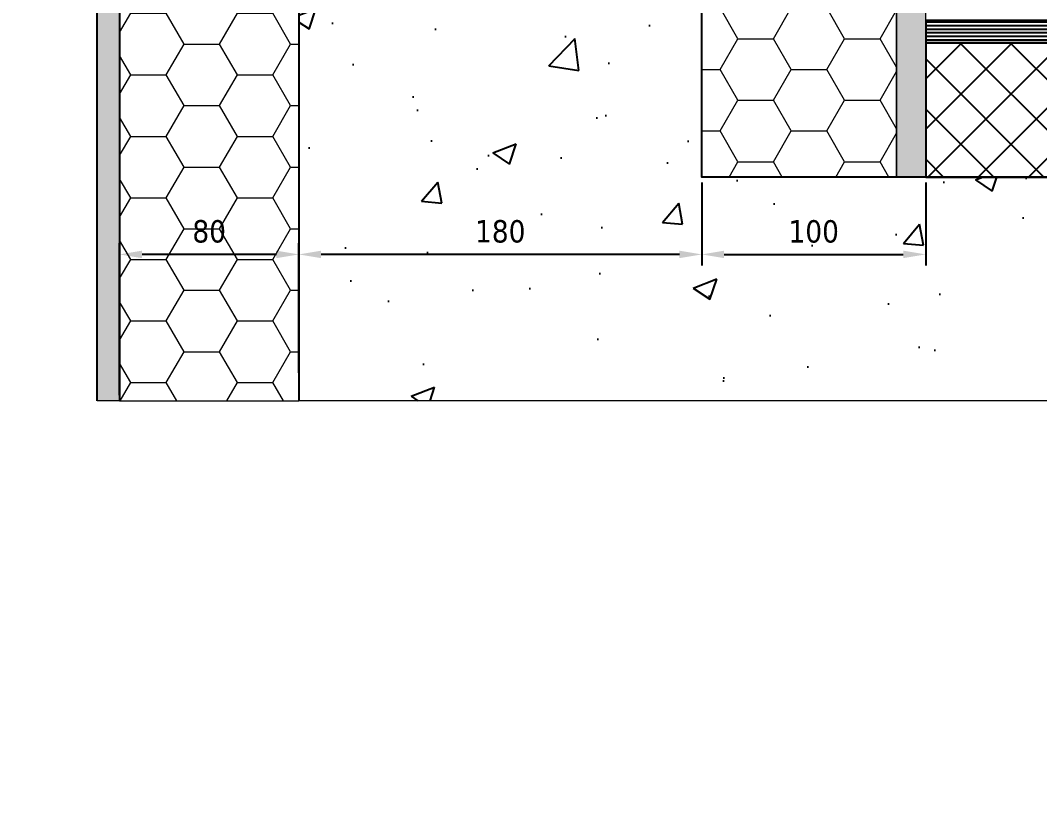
# Model space of a CAD drawing. Header units: millimetres. Extents: x -20000 to 230000, y -17405 to 25402.
# Drawn here: x 34713.2 to 35168.4, y -5252.7 to -4906.3 of the extents above; entities that cross this region are included whole.
import ezdxf

# ---------------------------------------------------------------- set-up
doc = ezdxf.new("R2010")
doc.units = ezdxf.units.MM
doc.header["$PDMODE"] = 35
doc.header["$PDSIZE"] = 0.5
doc.layers.get('0').update_dxf_attribs({"lineweight": 13})
doc.layers.get('Defpoints').update_dxf_attribs({"true_color": 0xc2a584})
doc.layers.add('0 - Invisible', color=43, linetype='Continuous', lineweight=0, plot=False)
for name, color, linetype, lineweight in [('1 - BETON', 251, 'Continuous', 25), ('1 - Béton', 251, 'Continuous', 25), ('1 - Cotation', 32, 'Continuous', 13), ('1 - Isolant', 132, 'Continuous', 13), ('1 - Platre', 252, 'Continuous', 13), ('Texte', 7, 'Continuous', 13)]:
    doc.layers.add(name, color=color, linetype=linetype, lineweight=lineweight)
doc.styles.add('Texte Poralu', font='tahomabd.ttf')
doc.dimstyles.new('30 - 1000', dxfattribs={"dimtxt": 10, "dimasz": 10, "dimexe": 5, "dimexo": 2.5, "dimgap": 5, "dimtad": 1, "dimdec": 1, "dimtxsty": 'Texte Poralu', "dimcen": 5, "dimazin": 0, "dimtfac": 1, "dimtdec": 1, "dimtmove": 0, "dimatfit": 3, "dimfxl": 1, "dimarcsym": 0})

# ---------------------------------------------------------------- blocks, each defined once
blk = doc.blocks.new('*U533')
at = {"layer": '1 - Béton'}
h = blk.add_hatch(dxfattribs=at)
h.set_pattern_fill('ANSI31', color=256, scale=0.5, angle=135)
h.set_pattern_definition([(180, (199.9999999999554, -2.273736754431224e-12), (-3.33066907387547e-16, -1.5875), [])])
h.paths.add_polyline_path([(0, 60.00000000000001), (299.9999999999554, 59.99999999999545), (299.9999999999554, 69.99999999999545), (0, 70)])
h = blk.add_hatch(dxfattribs=at)
h.set_pattern_fill('ANSI37', color=256, scale=5)
h.set_pattern_definition([(45, (199.9999999999554, -2.273736754431224e-12), (-11.22532015133644, 11.22532015133644), []), (135, (199.9999999999554, -2.273736754431224e-12), (-11.22532015133644, -11.22532015133644), [])])
h.paths.add_polyline_path([(0, 0), (299.9999999999554, -6.821210263295947e-12), (299.9999999999554, 59.99999999999545), (0, 60)])
h.paths.add_polyline_path([(125.9083277367138, 20.81766286097819), (173.9506380120663, 20.81766286097819), (173.9506380120663, 42.41940899932608), (125.9083277367138, 42.41940899932608)], flags=24)
at = {"layer": '0 - Invisible'}
for points in [[(0, 60.00000000000001), (299.9999999999554, 59.99999999999545), (299.9999999999554, 69.99999999999545), (0, 70), (0, 60.00000000000001)], [(0, 0), (299.9999999999554, -6.821210263295947e-12), (299.9999999999554, 59.99999999999545), (0, 60), (0, 0)]]:
    blk.add_lwpolyline(points, dxfattribs=at)
at = {"layer": '1 - Béton'}
for points in [[(299.9999999999554, 69.99999999999545), (0, 70), (0, 60.00000000000001), (299.9999999999554, 59.99999999999545)], [(299.9999999999554, 59.99999999999545), (0, 60.00000000000001), (0, 0), (299.9999999999554, -6.821210263295947e-12)]]:
    blk.add_lwpolyline(points, dxfattribs=at)
at = {"layer": 'Texte', "insert": (149.9999999999777, 29.99999999999767), "char_height": 10, "attachment_point": 5, "style": 'Texte Poralu'}
blk.add_mtext_dynamic_manual_height_columns('Chape', width=29.38230259003263, gutter_width=50, heights=[0], dxfattribs=at)
blk = doc.blocks.new('*U536')
at = {"layer": '1 - Isolant'}
h = blk.add_hatch(dxfattribs=at)
h.set_pattern_fill('HONEY', color=256, scale=5)
h.set_pattern_definition([(0, (-58597.14088961112, -19597.49265059402), (23.8125, 13.748153225), [15.875, -31.75]), (120, (-58597.14088961112, -19597.49265059402), (-23.81249994797095, 13.74815331511695), [15.87499999999996, -31.74999999999991]), (59.99999999999999, (-58597.14088961112, -19597.49265059402), (5.202904551637744e-08, 27.49630654011694), [-31.75, 15.875])])
h.paths.add_polyline_path([(3.142641432926724e-11, -360.0000000006967), (87.00000000081997, -360.0000000006967), (87.00000000080308, 0), (0, 0)])
at = {"layer": '1 - Platre'}
h = blk.add_hatch(dxfattribs=at)
h.set_pattern_fill('AR-SAND', color=256, scale=0.1)
h.set_pattern_definition([(37.50000000000001, (-58597.14088961112, -19597.49265059402), (-0.1600031295984046, 4.894132373293424), [0, -3.860800000000001, 0, -4.318000000000001, 0, -4.1275]), (7.499999999999999, (-58597.14088961112, -19597.49265059402), (4.495232831380027, 7.168251005683543), [0, -2.0828, 0, -3.4798, 0, -1.3335]), (327.5, (-58600.26508961112, -19597.49265059402), (7.90992370241458, 0.01437184678545691), [0, -1.27, 0, -4.572, 0, -5.969]), (317.5, (-58600.26508961112, -19597.49265059402), (7.635564524722972, 2.229293232572162), [0, -0.635, 0, -2.9972, 0, -3.429])])
h.paths.add_polyline_path([(100.0000000008272, -360.0000000006967), (100.0000000008031, 0), (87.00000000080308, 0), (87.00000000081997, -360.0000000006967)])
at = {"layer": '0 - Invisible'}
for points in [[(3.142641432926724e-11, -360.0000000006967), (87.00000000081997, -360.0000000006967)], [(87.00000000081997, -360.0000000006967), (100.0000000008272, -360.0000000006967)]]:
    blk.add_lwpolyline(points, dxfattribs=at)
at = {"layer": '1 - Isolant'}
blk.add_lwpolyline([(87.00000000081997, -360.0000000006967), (87.00000000080308, 0), (0, 0), (3.142641432926724e-11, -360.0000000006967)], dxfattribs=at)
at = {"layer": '1 - Platre'}
blk.add_lwpolyline([(100.0000000008272, -360.0000000006967), (100.0000000008031, 0), (87.00000000080308, 0), (87.00000000081997, -360.0000000006967)], dxfattribs=at)
blk = doc.blocks.new('*D519')
at = {"layer": 'Defpoints', "color": 0, "lineweight": -2, "transparency": 16777216}
for p, q in [((35017.49999999924, -4978.767790660653), (35017.49999999924, -5015.842500952407)), ((34837.50000000001, -5063.767790660653), (34837.50000000001, -5005.842500952407)), ((35007.49999999924, -5010.842500952407), (34847.50000000001, -5010.842500952407))]:
    blk.add_line(p, q, dxfattribs=at)
at = {"layer": 'Defpoints', "color": 0, "transparency": 16777216}
for p in [(35017.49999999924, -4976.267790660653), (34837.50000000001, -5010.842500952407), (34837.50000000001, -5066.267790660653)]:
    blk.add_point(p, dxfattribs=at)
for points in [[(34847.50000000001, -5009.17583428574), (34847.50000000001, -5012.509167619074), (34837.50000000001, -5010.842500952407)], [(35007.49999999924, -5009.17583428574), (35007.49999999924, -5012.509167619074), (35017.49999999924, -5010.842500952407)]]:
    blk.add_solid(points, dxfattribs=at)
at = {"layer": 'Defpoints', "color": 0, "transparency": 16777216, "insert": (34927.49999999962, -5000.614159783838), "char_height": 10, "attachment_point": 5, "style": 'Texte Poralu'}
blk.add_mtext('180', dxfattribs=at)
blk = doc.blocks.new('*D520')
at = {"layer": '1 - Cotation', "color": 0, "lineweight": -2, "transparency": 16777216}
for p, q in [((35017.49999999924, -4978.767790660653), (35017.49999999924, -5015.842500952407)), ((35117.50000000004, -4978.76779066065), (35117.50000000004, -5015.842500952407)), ((35027.49999999924, -5010.842500952407), (35107.50000000004, -5010.842500952407))]:
    blk.add_line(p, q, dxfattribs=at)
at = {"layer": '1 - Cotation', "color": 0, "transparency": 16777216}
for points in [[(35027.49999999924, -5009.17583428574), (35027.49999999924, -5012.509167619074), (35017.49999999924, -5010.842500952407)], [(35107.50000000004, -5009.17583428574), (35107.50000000004, -5012.509167619074), (35117.50000000004, -5010.842500952407)]]:
    blk.add_solid(points, dxfattribs=at)
at = {"layer": 'Defpoints', "color": 0, "transparency": 16777216}
for p in [(35017.49999999924, -4976.267790660653), (35117.50000000004, -4976.26779066065), (35117.50000000004, -5010.842500952407)]:
    blk.add_point(p, dxfattribs=at)
at = {"layer": '1 - Cotation', "color": 0, "transparency": 16777216, "insert": (35067.49999999964, -5000.637665492367), "char_height": 10, "attachment_point": 5, "style": 'Texte Poralu'}
blk.add_mtext('100', dxfattribs=at)
blk = doc.blocks.new('*D522')
at = {"layer": 'Defpoints', "color": 0, "lineweight": -2, "transparency": 16777216}
for p, q in [((34757.50000000002, -5073.76779066065), (34757.50000000002, -5005.842500952411)), ((34837.50000000001, -5063.767790660653), (34837.50000000001, -5005.842500952411)), ((34827.50000000001, -5010.842500952411), (34767.50000000002, -5010.842500952411))]:
    blk.add_line(p, q, dxfattribs=at)
at = {"layer": 'Defpoints', "color": 0, "transparency": 16777216}
for p in [(34757.50000000002, -5010.842500952411), (34837.50000000001, -5066.267790660653), (34757.50000000002, -5076.26779066065)]:
    blk.add_point(p, dxfattribs=at)
for points in [[(34767.50000000002, -5009.175834285744), (34767.50000000002, -5012.509167619078), (34757.50000000002, -5010.842500952411)], [(34827.50000000001, -5009.175834285744), (34827.50000000001, -5012.509167619078), (34837.50000000001, -5010.842500952411)]]:
    blk.add_solid(points, dxfattribs=at)
at = {"layer": 'Defpoints', "color": 0, "transparency": 16777216, "insert": (34797.50000000001, -5000.614159783841), "char_height": 10, "attachment_point": 5, "style": 'Texte Poralu'}
blk.add_mtext('80', dxfattribs=at)
blk = doc.blocks.new('*U535')
at = {"layer": '1 - BETON'}
h = blk.add_hatch(dxfattribs=at)
h.set_pattern_fill('CONCRETE', color=256, scale=15, style=0, pattern_type=2)
h.set_pattern_definition([(49.99999999999999, (110.0000000008331, -57.00000000061027), (107.589027390113, -9.412820247389266), [11.25, -123.75]), (355, (110.0000000008331, -57.00000000061027), (-20.81270004195, 112.8288200550018), [9, -99]), (100.4514, (118.9657520008331, -57.78440100061027), (86.77640725710323, 103.415931309143), [9.5610285, -105.1713168]), (46.18420000000002, (110.0000000008331, -27.00000000061027), (160.0861572938467, -24.82785214935271), [16.87499999999967, -185.6249999999974]), (96.6356, (123.3405117508331, -29.06899605061028), (140.1994058323055, 146.1176806350663), [14.3415432, -157.75695]), (351.1842, (110.0000000008331, -27.00000000061027), (140.1992917700441, 146.1177901387987), [13.5, -148.5]), (21, (125.0000000008331, -34.50000000061027), (89.53605781776925, -60.39283359980082), [11.25, -123.75]), (326.0000000000001, (125.0000000008331, -34.50000000061027), (36.49729978823726, 108.772506757028), [9, -99]), (71.4514, (132.4613349508331, -39.53274090061024), (126.0333942872235, 48.37957450649286), [9.5610285, -105.1713168]), (37.50000000000001, (110.0000000008331, -57.00000000061027), (1.8239782975936, 49.93407807469672), [0, -97.8, 0, -100.5, 0, -99.375]), (7.499999999999999, (110.0000000008331, -57.00000000061027), (39.46043061632229, 59.16175678235403), [0, -57.3, 0, -95.55, 0, -37.875]), (327.5, (76.5500000008331, -57.00000000061027), (80.07336542586135, -3.383230760156963), [0, -37.5, 0, -117, 0, -155.25]), (317.5, (61.55000000083309, -57.00000000061027), (87.47792540135794, 15.01574734984766), [0, -48.75, 0, -77.69999999999999, 0, -110.25])])
h.paths.add_polyline_path([(-143.1519566087397, -56.47670254198381), (-153.2681680425412, -55.8133444151772), (-143.483635672143, -53.15991190795052)], flags=8)
edge = h.paths.add_edge_path(flags=0)
edge.add_line((-143.3177961404413, -54.81830722496716), (-73.66519282574154, -47.85304689349687))
h.paths.add_polyline_path([(-154.6117021398676, -58.5934676324843), (-72.09846032577867, -50.34214345107541), (-74.24791440389178, -28.84760266994424), (-156.7611562179807, -37.09892685135313)], flags=24)
h.paths.add_polyline_path([(400, -360.0000000006976), (300.0000000000036, -460.0000000006939), (-179.9999999991669, -460.0000000006976), (-179.9999999991633, -42.99999999991633), (-50, -30), (-50, 0), (0, 0), (0, -360.0000000006976)])
at = {"layer": '0 - Invisible'}
blk.add_lwpolyline([(400, -360.0000000006976), (300.0000000000036, -460.0000000006939), (-179.9999999991669, -460.0000000006976)], dxfattribs=at)
at = {"layer": '1 - BETON'}
blk.add_lwpolyline([(400, -360.0000000006976), (0, -360.0000000006976), (0, 0), (-50, 0), (-50, -30), (-179.9999999991633, -42.99999999991633), (-179.9999999991669, -460.0000000006976)], dxfattribs=at)
blk = doc.blocks.new('*U537')
at = {"layer": '1 - Isolant'}
h = blk.add_hatch(dxfattribs=at)
h.set_pattern_fill('HONEY', color=256, scale=5, style=0)
h.set_pattern_definition([(0, (19.99999999999998, -215.0000000007813), (23.8125, 13.748153225), [15.875, -31.75]), (120, (19.99999999999998, -215.0000000007813), (-23.81249994797095, 13.74815331511695), [15.87499999999992, -31.74999999999983]), (59.99999999999999, (19.99999999999998, -215.0000000007813), (5.202904551637744e-08, 27.49630654011694), [-31.75, 15.875])])
h.paths.add_polyline_path([(-7.660165728681047e-14, -417.0000000007813), (0, 0), (-79.99999999999994, -7.999999999999996), (-79.99999999999999, -417.0000000007813)])
at = {"layer": '0 - Invisible'}
blk.add_lwpolyline([(-79.99999999999999, -417.0000000007813), (-7.660165728681047e-14, -417.0000000007813)], dxfattribs=at)
at = {"layer": '1 - Isolant'}
blk.add_lwpolyline([(-7.660165728681047e-14, -417.0000000007813), (0, 0), (-79.99999999999994, -7.999999999999996), (-79.99999999999999, -417.0000000007813)], dxfattribs=at)
blk = doc.blocks.new('*U703')
at = {"layer": '1 - BETON'}
h = blk.add_hatch(dxfattribs=at)
h.set_pattern_fill('AR-SAND', color=256, scale=0.1)
h.set_pattern_definition([(37.50000000000001, (6.208367153703875e-13, -210.0000000007813), (-0.1600031295984046, 4.894132373293424), [0, -3.860800000000001, 0, -4.318000000000001, 0, -4.1275]), (7.499999999999999, (6.208367153703875e-13, -210.0000000007813), (4.495232831380027, 7.168251005683543), [0, -2.0828, 0, -3.4798, 0, -1.3335]), (327.5, (-3.124199999999379, -210.0000000007813), (7.90992370241458, 0.01437184678545762), [0, -1.27, 0, -4.572, 0, -5.969]), (317.5, (-3.124199999999379, -210.0000000007813), (7.635564524722972, 2.229293232572163), [0, -0.635, 0, -2.9972, 0, -3.429])])
h.paths.add_polyline_path([(10.00000000000058, -409.0000000007813), (10, -1), (0, 0), (5.840973113959669e-13, -409.0000000007813)])
at = {"layer": '0 - Invisible'}
blk.add_line((5.840973113959669e-13, -409.0000000007813), (10.00000000000058, -409.0000000007813), dxfattribs=at)
at = {"layer": '1 - BETON'}
blk.add_lwpolyline([(10.00000000000058, -409.0000000007813), (10, -1), (0, 0), (5.840973113959669e-13, -409.0000000007813)], dxfattribs=at)
blk = doc.blocks.new('*D741')
at = {"layer": 'Defpoints', "color": 0, "lineweight": -2, "transparency": 16777216}
blk.add_line((34840.00000000012, -3795.668358777184), (34875.99227669594, -3795.668358777184), dxfattribs=at)
at = {"layer": 'Defpoints', "color": 0, "transparency": 16777216}
for p in [(34837.50000000012, -3795.668358777184), (34837.50000000017, -3795.668358777184), (30000, -6005.668358777197)]:
    blk.add_point(p, dxfattribs=at)
at = {"layer": 'Defpoints', "color": 0, "transparency": 16777216, "insert": (34859.24613834806, -3785.463523317143), "char_height": 10, "attachment_point": 5, "style": 'Texte Poralu'}
blk.add_mtext('2210', dxfattribs=at)
blk = doc.blocks.new('*D742')
at = {"layer": 'Defpoints', "color": 0, "lineweight": -2, "transparency": 16777216}
blk.add_line((35120.00000000012, -3615.668358777184), (35155.99227669595, -3615.668358777184), dxfattribs=at)
at = {"layer": 'Defpoints', "color": 0, "transparency": 16777216}
for p in [(35117.50000000012, -3615.668358777184), (35117.50000000018, -3615.668358777184), (30000, -6005.668358777197)]:
    blk.add_point(p, dxfattribs=at)
at = {"layer": 'Defpoints', "color": 0, "transparency": 16777216, "insert": (35139.24613834807, -3605.460165358782), "char_height": 10, "attachment_point": 5, "style": 'Texte Poralu'}
blk.add_mtext('2390', dxfattribs=at)
blk = doc.blocks.new('*D743')
at = {"layer": 'Defpoints', "color": 0, "lineweight": -2, "transparency": 16777216}
blk.add_line((35420.00000000012, -3505.6683587772), (35455.99227669588, -3505.6683587772), dxfattribs=at)
at = {"layer": 'Defpoints', "color": 0, "transparency": 16777216}
for p in [(35417.50000000012, -3505.6683587772), (35417.50000000012, -3505.6683587772), (30000, -6005.668358777197)]:
    blk.add_point(p, dxfattribs=at)
at = {"layer": 'Defpoints', "color": 0, "transparency": 16777216, "insert": (35439.246138348, -3495.463523317159), "char_height": 10, "attachment_point": 5, "style": 'Texte Poralu'}
blk.add_mtext('2500', dxfattribs=at)
blk = doc.blocks.new('*D744')
at = {"layer": 'Defpoints', "color": 0, "lineweight": -2, "transparency": 16777216}
blk.add_line((34750.00000000012, -3805.668358777184), (34785.99227669623, -3805.668358777184), dxfattribs=at)
at = {"layer": 'Defpoints', "color": 0, "transparency": 16777216}
for p in [(34747.50000000012, -3805.668358777184), (34747.50000000047, -3805.668358777184), (30000, -6005.668358777197)]:
    blk.add_point(p, dxfattribs=at)
at = {"layer": 'Defpoints', "color": 0, "transparency": 16777216, "insert": (34769.24613834835, -3795.463523317144), "char_height": 10, "attachment_point": 5, "style": 'Texte Poralu'}
blk.add_mtext('2200', dxfattribs=at)

msp = doc.modelspace()

# ---------------------------------------------------------------- block references
for name, p in [('*U535', (35017.49999999924, -4616.267790659957)), ('*U536', (35017.49999999924, -4616.267790659957)), ('*U537', (34837.50000000007, -4659.267790659873)), ('*U533', (35117.50000000004, -4976.26779066065))]:
    msp.add_blockref(name, p)
at = {"xscale": -1}
msp.add_blockref('*U703', (34757.50000000007, -4667.267790659873), dxfattribs=at)

# ---------------------------------------------------------------- dimensions: what is measured, and where the dimension line sits
at = {"layer": '1 - Cotation'}
dim = msp.add_linear_dim(base=(35117.50000000004, -5010.842500952407), p1=(35017.49999999924, -4976.267790660653), p2=(35117.50000000004, -4976.26779066065), dimstyle='30 - 1000', dxfattribs=at)
dim.commit()
dim.dimension.update_dxf_attribs({"geometry": '*D520', "text_midpoint": (35067.49999999964, -5000.637665492367)})
at = {"layer": 'Defpoints'}
for feature_location, offset, picture, middle in [((35417.50000000012, -3505.6683587772), (0, 0), '*D743', (35439.246138348, -3495.463523317159)), ((35117.50000000012, -3615.668358777184), (6.548361852765083e-11, 0), '*D742', (35139.24613834807, -3605.460165358782)), ((34837.50000000012, -3795.668358777184), (5.093170329928398e-11, 0), '*D741', (34859.24613834806, -3785.463523317143)), ((34747.50000000012, -3805.668358777184), (3.5652192309498787e-10, 0), '*D744', (34769.24613834835, -3795.463523317144))]:
    dim = msp.add_ordinate_dim(feature_location=feature_location, offset=offset, dtype=0, origin=(30000, -6005.668358777197), dimstyle='30 - 1000', dxfattribs=at)
    dim.commit()
    dim.dimension.update_dxf_attribs({"geometry": picture, "text_midpoint": middle})
for base, p1, p2, picture, middle in [((34837.50000000001, -5010.842500952407), (35017.49999999924, -4976.267790660653), (34837.50000000001, -5066.267790660653), '*D519', (34927.49999999962, -5000.614159783838)), ((34757.50000000002, -5010.842500952411), (34837.50000000001, -5066.267790660653), (34757.50000000002, -5076.26779066065), '*D522', (34797.50000000001, -5000.614159783841))]:
    dim = msp.add_linear_dim(base=base, p1=p1, p2=p2, dimstyle='30 - 1000', dxfattribs=at)
    dim.commit()
    dim.dimension.update_dxf_attribs({"geometry": picture, "text_midpoint": middle})

doc.saveas('drawing.dxf')
